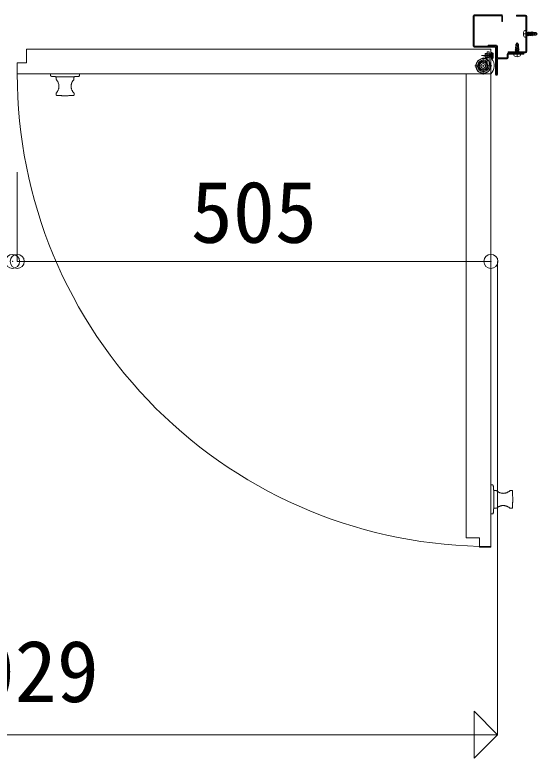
# Model space of a CAD drawing. Units: millimetres at full size, sheet at 1:30; details may follow other scales. Extents: x -6149 to 5151, y -9003 to 3076.
# Drawn here: x -1099 to -543, y -1209 to -416 of the extents above; entities that cross this region are included whole.
import ezdxf
from ezdxf.enums import TextEntityAlignment as Align

# ---------------------------------------------------------------- set-up
doc = ezdxf.new("R2010")
doc.units = ezdxf.units.MM
doc.header["$LTSCALE"] = 30
doc.header["$PDMODE"] = 32
doc.header["$PDSIZE"] = 15
for name, pattern in [('CHAIN1', [8, 5, -1, 1, -1]), ('DASHED3', [4, 3, -1]), ('DOUBLE_CHAIN1', [8.8, 5, -1, 0.6, -0.6, 0.6, -1])]:
    doc.linetypes.add(name, pattern=pattern)
for name, color, linetype, lineweight in [('0-1', 5, 'Continuous', 9), ('0-3', 7, 'DOUBLE_CHAIN1', 9), ('0-6', 7, 'Continuous', 9), ('0-8', 7, 'Continuous', 9), ('8-F', 7, 'Continuous', 9)]:
    doc.layers.add(name, color=color, linetype=linetype, lineweight=lineweight)
doc.styles.add('ＭＳ ゴシック', font='')
doc.styles.get('ＭＳ ゴシック').set_extended_font_data('MS Gothic')

msp = doc.modelspace()

# ---------------------------------------------------------------- linework, layer by layer
at = {"layer": '0-1', "color": 3}
for p, q in [((-579.35, -416.83), (-579.35, -422.83)), ((-580.35, -422.83), (-579.35, -422.83)), ((-574.35, -461.83), (-574.35, -457.83)), ((-573.35, -457.83), (-573.35, -461.83)), ((-556.85, -457.83), (-556.85, -456.83))]:
    msp.add_line(p, q, dxfattribs=at)
at = {"layer": '0-1'}
for p, q in [((-564.55, -416.13), (-564.55, -417.33)), ((-554.95, -416.13), (-564.55, -416.13)), ((-554.55, -417.33), (-564.55, -417.33)), ((-554.55, -455.13), (-554.55, -417.33)), ((-554.55, -417.73), (-554.55, -455.13)), ((-553.35, -454.73), (-553.35, -417.33)), ((-553.35, -417.33), (-553.35, -454.73)), ((-553.35, -435.07), (-554.55, -436.27)), ((-573.35, -455.13), (-554.55, -455.13)), ((-573.35, -456.33), (-573.35, -455.13)), ((-573.35, -455.13), (-573.35, -456.33)), ((-554.55, -455.13), (-573.35, -455.13)), ((-573.35, -456.33), (-554.95, -456.33)), ((-554.95, -456.33), (-573.35, -456.33)), ((-557.45, -455.13), (-556.25, -456.33))]:
    msp.add_line(p, q, dxfattribs=at)
at = {"layer": '0-1', "color": 7}
for p, q in [((-542.55, -436.14), (-557.15, -436.14)), ((-542.55, -436.14), (-557.15, -436.14)), ((-554.55, -432.64), (-555.53, -432.64)), ((-554.55, -432.64), (-555.53, -432.64)), ((-555.53, -439.64), (-554.55, -439.64)), ((-555.53, -439.64), (-554.55, -439.64)), ((-563.85, -445.83), (-563.85, -460.43)), ((-563.85, -445.83), (-563.85, -460.43)), ((-567.35, -457.83), (-567.35, -458.81)), ((-567.35, -457.83), (-567.35, -458.81)), ((-560.35, -458.81), (-560.35, -457.83)), ((-560.35, -458.81), (-560.35, -457.83)), ((-584.84, -1183.83), (-609.84, -1208.83))]:
    msp.add_line(p, q, dxfattribs=at)
at = {"layer": '0-1', "color": 7, "linetype": 'DOUBLE_CHAIN1'}
for p, q in [((-554.55, -434.14), (-553.71, -434.14)), ((-554.55, -434.14), (-553.71, -434.14)), ((-554.55, -436.14), (-553.55, -436.14)), ((-554.55, -436.14), (-553.55, -436.14)), ((-553.71, -434.14), (-553.71, -438.14)), ((-553.71, -434.14), (-553.71, -438.14)), ((-552.01, -434.64), (-553.71, -434.64)), ((-552.01, -434.64), (-553.71, -434.64)), ((-552.85, -434.64), (-552.44, -437.76)), ((-552.85, -434.64), (-552.44, -437.76)), ((-551.85, -434.04), (-552.02, -434.52)), ((-551.85, -434.04), (-552.02, -434.52)), ((-552.02, -434.52), (-551.61, -437.64)), ((-552.02, -434.52), (-551.61, -437.64)), ((-551.11, -438.24), (-551.85, -434.04)), ((-551.11, -438.24), (-551.85, -434.04)), ((-550.51, -434.64), (-551.35, -434.64)), ((-550.51, -434.64), (-551.35, -434.64)), ((-550.35, -434.04), (-550.52, -434.52)), ((-550.35, -434.04), (-550.52, -434.52)), ((-550.52, -434.52), (-550.11, -437.64)), ((-550.52, -434.52), (-550.11, -437.64)), ((-549.61, -438.24), (-550.35, -434.04)), ((-549.61, -438.24), (-550.35, -434.04)), ((-549.01, -434.64), (-549.85, -434.64)), ((-549.01, -434.64), (-549.85, -434.64)), ((-548.85, -434.04), (-549.02, -434.52)), ((-548.85, -434.04), (-549.02, -434.52)), ((-549.02, -434.52), (-548.61, -437.64)), ((-549.02, -434.52), (-548.61, -437.64)), ((-548.11, -438.24), (-548.85, -434.04)), ((-548.11, -438.24), (-548.85, -434.04)), ((-547.51, -434.64), (-548.35, -434.64)), ((-547.51, -434.64), (-548.35, -434.64)), ((-547.35, -434.04), (-547.52, -434.52)), ((-547.35, -434.04), (-547.52, -434.52)), ((-547.52, -434.52), (-547.11, -437.64)), ((-547.52, -434.52), (-547.11, -437.64)), ((-547.11, -437.64), (-547.35, -434.04)), ((-547.35, -434.04), (-546.85, -434.64)), ((-547.11, -437.64), (-547.35, -434.04)), ((-547.35, -434.04), (-546.85, -434.64)), ((-546.85, -434.64), (-547.11, -437.64)), ((-546.85, -434.64), (-547.11, -437.64)), ((-544.05, -434.64), (-546.85, -434.64)), ((-544.05, -434.64), (-546.85, -434.64)), ((-542.55, -436.14), (-544.05, -434.64)), ((-542.55, -436.14), (-544.05, -434.64)), ((-542.55, -436.14), (-544.05, -437.64)), ((-542.55, -436.14), (-544.05, -437.64)), ((-553.71, -438.14), (-554.55, -438.14)), ((-553.71, -438.14), (-554.55, -438.14)), ((-553.11, -437.64), (-553.71, -437.64)), ((-553.11, -437.64), (-553.71, -437.64)), ((-552.61, -438.24), (-553.11, -437.64)), ((-552.61, -438.24), (-553.11, -437.64)), ((-552.61, -438.24), (-552.44, -437.76)), ((-552.61, -438.24), (-552.44, -437.76)), ((-551.61, -437.64), (-552.45, -437.64)), ((-551.61, -437.64), (-552.45, -437.64)), ((-551.11, -438.24), (-551.61, -437.64)), ((-551.11, -438.24), (-551.61, -437.64)), ((-551.11, -438.24), (-550.94, -437.76)), ((-551.11, -438.24), (-550.94, -437.76)), ((-550.11, -437.64), (-550.95, -437.64)), ((-550.11, -437.64), (-550.95, -437.64)), ((-549.61, -438.24), (-550.11, -437.64)), ((-549.61, -438.24), (-550.11, -437.64)), ((-549.61, -438.24), (-549.44, -437.76)), ((-549.61, -438.24), (-549.44, -437.76)), ((-548.61, -437.64), (-549.45, -437.64)), ((-548.61, -437.64), (-549.45, -437.64)), ((-548.11, -438.24), (-548.61, -437.64)), ((-548.11, -438.24), (-548.61, -437.64)), ((-548.11, -438.24), (-547.94, -437.76)), ((-548.11, -438.24), (-547.94, -437.76)), ((-547.11, -437.64), (-547.95, -437.64)), ((-547.11, -437.64), (-547.95, -437.64)), ((-544.05, -437.64), (-547.11, -437.64)), ((-544.05, -437.64), (-547.11, -437.64)), ((-565.94, -450.63), (-565.35, -450.13)), ((-565.94, -450.63), (-565.35, -450.13)), ((-562.35, -450.39), (-565.94, -450.63)), ((-562.35, -450.39), (-565.94, -450.63)), ((-565.94, -450.63), (-565.47, -450.8)), ((-565.94, -450.63), (-565.47, -450.8)), ((-561.75, -451.39), (-565.94, -452.13)), ((-561.75, -451.39), (-565.94, -452.13)), ((-565.47, -450.8), (-562.35, -450.39)), ((-565.47, -450.8), (-562.35, -450.39)), ((-565.47, -452.3), (-562.35, -451.89)), ((-565.47, -452.3), (-562.35, -451.89)), ((-563.85, -445.83), (-565.35, -447.33)), ((-563.85, -445.83), (-565.35, -447.33)), ((-565.35, -447.33), (-565.35, -450.13)), ((-565.35, -447.33), (-565.35, -450.13)), ((-565.35, -450.13), (-562.35, -450.39)), ((-565.35, -450.13), (-562.35, -450.39)), ((-565.35, -450.79), (-565.35, -451.63)), ((-565.35, -450.79), (-565.35, -451.63)), ((-563.85, -445.83), (-562.35, -447.33)), ((-563.85, -445.83), (-562.35, -447.33)), ((-562.35, -447.33), (-562.35, -450.39)), ((-562.35, -447.33), (-562.35, -450.39)), ((-562.35, -450.39), (-562.35, -451.23)), ((-562.35, -450.39), (-562.35, -451.23)), ((-561.75, -451.39), (-562.35, -451.89)), ((-561.75, -451.39), (-562.35, -451.89)), ((-562.35, -451.89), (-562.35, -452.73)), ((-562.35, -451.89), (-562.35, -452.73)), ((-561.75, -451.39), (-562.23, -451.21)), ((-561.75, -451.39), (-562.23, -451.21)), ((-565.94, -452.13), (-565.47, -452.3)), ((-565.94, -452.13), (-565.47, -452.3)), ((-561.75, -452.89), (-565.94, -453.63)), ((-561.75, -452.89), (-565.94, -453.63)), ((-565.94, -453.63), (-565.47, -453.8)), ((-565.94, -453.63), (-565.47, -453.8)), ((-561.75, -454.39), (-565.94, -455.13)), ((-561.75, -454.39), (-565.94, -455.13)), ((-565.94, -455.13), (-565.47, -455.3)), ((-565.94, -455.13), (-565.47, -455.3)), ((-565.85, -456.99), (-561.85, -456.99)), ((-565.85, -457.83), (-565.85, -456.99)), ((-565.85, -456.99), (-561.85, -456.99)), ((-565.85, -457.83), (-565.85, -456.99)), ((-565.47, -453.8), (-562.35, -453.39)), ((-565.47, -453.8), (-562.35, -453.39)), ((-565.47, -455.3), (-562.35, -454.89)), ((-565.47, -455.3), (-562.35, -454.89)), ((-565.35, -452.29), (-565.35, -453.13)), ((-565.35, -452.29), (-565.35, -453.13)), ((-565.35, -453.79), (-565.35, -454.63)), ((-565.35, -453.79), (-565.35, -454.63)), ((-565.35, -455.29), (-565.35, -456.99)), ((-565.35, -455.29), (-565.35, -456.99)), ((-565.35, -456.13), (-562.23, -455.71)), ((-565.35, -456.13), (-562.23, -455.71)), ((-563.85, -457.83), (-563.85, -456.83)), ((-563.85, -457.83), (-563.85, -456.83)), ((-561.75, -452.89), (-562.35, -453.39)), ((-561.75, -452.89), (-562.35, -453.39)), ((-562.35, -453.39), (-562.35, -454.23)), ((-562.35, -453.39), (-562.35, -454.23)), ((-561.75, -454.39), (-562.35, -454.89)), ((-561.75, -454.39), (-562.35, -454.89)), ((-562.35, -454.89), (-562.35, -455.73)), ((-562.35, -454.89), (-562.35, -455.73)), ((-561.75, -455.89), (-562.35, -456.39)), ((-561.75, -455.89), (-562.35, -456.39)), ((-562.35, -456.39), (-562.35, -456.99)), ((-562.35, -456.39), (-562.35, -456.99)), ((-561.75, -452.89), (-562.23, -452.71)), ((-561.75, -452.89), (-562.23, -452.71)), ((-561.75, -454.39), (-562.23, -454.21)), ((-561.75, -454.39), (-562.23, -454.21)), ((-561.75, -455.89), (-562.23, -455.71)), ((-561.75, -455.89), (-562.23, -455.71)), ((-561.85, -456.99), (-561.85, -457.83)), ((-561.85, -456.99), (-561.85, -457.83))]:
    msp.add_line(p, q, dxfattribs=at)
for points in [[(-553.11, -437.64), (-552.85, -434.64), (-552.61, -438.24)], [(-553.11, -437.64), (-552.85, -434.64), (-552.61, -438.24)], [(-551.85, -434.04), (-551.35, -434.64), (-550.94, -437.76)], [(-551.85, -434.04), (-551.35, -434.64), (-550.94, -437.76)], [(-550.35, -434.04), (-549.85, -434.64), (-549.44, -437.76)], [(-550.35, -434.04), (-549.85, -434.64), (-549.44, -437.76)], [(-548.85, -434.04), (-548.35, -434.64), (-547.94, -437.76)], [(-548.85, -434.04), (-548.35, -434.64), (-547.94, -437.76)], [(-565.94, -452.13), (-565.35, -451.63), (-562.23, -451.21)], [(-565.94, -452.13), (-565.35, -451.63), (-562.23, -451.21)], [(-565.94, -453.63), (-565.35, -453.13), (-562.23, -452.71)], [(-565.94, -453.63), (-565.35, -453.13), (-562.23, -452.71)], [(-565.94, -455.13), (-565.35, -454.63), (-562.23, -454.21)], [(-565.94, -455.13), (-565.35, -454.63), (-562.23, -454.21)], [(-562.35, -456.39), (-565.35, -456.13), (-561.75, -455.89)], [(-562.35, -456.39), (-565.35, -456.13), (-561.75, -455.89)]]:
    msp.add_lwpolyline(points, dxfattribs=at)
at = {"layer": '0-1', "color": 3}
for centre, start, end in [((-580.35, -416.83), 0, 90), ((-574.35, -461.83), 270, 0)]:
    msp.add_arc(centre, 1, start, end, dxfattribs=at)
at = {"layer": '0-1'}
for centre, start, end in [((-554.95, -417.73), 0, 90), ((-554.95, -454.73), 270, 0), ((-554.95, -454.73), 270, 0)]:
    msp.add_arc(centre, 1.6, start, end, dxfattribs=at)
at = {"layer": '0-1', "color": 7}
for centre, radius, start, end in [((-548.15, -436.14), 9, 163.39844, 196.60155), ((-548.15, -436.14), 9, 163.39844, 196.60155), ((-555.53, -433.94), 1.3, 89.99998, 163.39844), ((-555.53, -433.94), 1.3, 89.99998, 163.39844), ((-555.53, -438.34), 1.3, 196.60155, 270), ((-555.53, -438.34), 1.3, 196.60155, 270), ((-566.05, -458.81), 1.3, 179.99998, 253.39844), ((-566.05, -458.81), 1.3, 179.99998, 253.39844), ((-561.65, -458.81), 1.3, 286.60155, 0), ((-561.65, -458.81), 1.3, 286.60155, 0), ((-563.85, -451.43), 9, 253.39844, 286.60155), ((-563.85, -451.43), 9, 253.39844, 286.60155)]:
    msp.add_arc(centre, radius, start, end, dxfattribs=at)
at = {"layer": '0-1', "color": 7, "linetype": 'DOUBLE_CHAIN1'}
for centre, radius, start, end in [((-545.05, -436.38), 0.797, 124.45917, 210.05873), ((-545.05, -436.38), 0.797, 124.45917, 210.05873), ((-545.39, -435.89), 0.2, 61.42154, 124.45741), ((-545.39, -435.89), 0.2, 61.42154, 124.45741), ((-542.44, -430.48), 5.96, 241.42342, 266.26105), ((-542.44, -430.48), 5.96, 241.42342, 266.26105), ((-542.66, -435), 1.44, 165.49185, 262.98375), ((-542.66, -435), 1.44, 165.49185, 262.98375), ((-543.92, -435.28), 2.36, 219.32758, 266.78642), ((-543.92, -435.28), 2.36, 219.32758, 266.78642), ((-564.99, -445.94), 1.44, 255.49185, 352.98375), ((-564.99, -445.94), 1.44, 255.49185, 352.98375), ((-564.1, -448.67), 0.2, 151.42154, 214.45741), ((-564.1, -448.67), 0.2, 151.42154, 214.45741), ((-569.51, -445.72), 5.96, 331.42342, 356.26105), ((-569.51, -445.72), 5.96, 331.42342, 356.26105), ((-563.61, -448.33), 0.797, 214.45917, 300.05873), ((-563.61, -448.33), 0.797, 214.45917, 300.05873), ((-564.7, -447.19), 2.36, 309.32758, 356.78642), ((-564.7, -447.19), 2.36, 309.32758, 356.78642)]:
    msp.add_arc(centre, radius, start, end, dxfattribs=at)
at = {"layer": '0-3', "color": 3, "linetype": 'Continuous'}
for p, q in [((-610.85, -449.33), (-610.85, -416.83)), ((-609.85, -415.83), (-580.35, -415.83)), ((-609.85, -449.33), (-609.85, -416.83)), ((-609.85, -416.83), (-580.35, -416.83)), ((-596.75, -415.83), (-595.75, -416.83)), ((-580.35, -416.83), (-580.35, -422.83)), ((-586.85, -449.33), (-609.85, -449.33)), ((-586.85, -450.33), (-609.85, -450.33)), ((-585.85, -449.33), (-594.85, -449.33)), ((-592.28, -448.33), (-591.28, -449.33)), ((-587.79, -448.33), (-586.79, -449.33)), ((-586.85, -479.33), (-586.85, -450.33)), ((-585.85, -461.83), (-585.85, -449.33)), ((-585.85, -450.27), (-584.85, -451.27)), ((-585.85, -479.33), (-585.85, -450.33)), ((-584.85, -461.83), (-584.85, -449.33)), ((-1086.85, -466.83), (-1086.85, -452.53)), ((-591.85, -452.53), (-1086.85, -452.53)), ((-597.85, -456.93), (-595.85, -456.93)), ((-597.85, -456.93), (-597.85, -461.93)), ((-595.85, -455.43), (-595.85, -457.43)), ((-593.85, -455.43), (-595.85, -455.43)), ((-595.85, -461.33), (-595.85, -457.33)), ((-595.85, -457.43), (-595.85, -470.33)), ((-595.85, -457.76), (-593.25, -457.76)), ((-593.85, -457.43), (-593.85, -455.43)), ((-593.85, -457.43), (-593.85, -470.33)), ((-592.55, -457.54), (-593.25, -457.76)), ((-592.05, -457.54), (-592.55, -457.54)), ((-591.85, -478.83), (-591.85, -452.53)), ((-591.85, -462.83), (-591.85, -455.83)), ((-589.59, -461.79), (-589.59, -456.86)), ((-589.51, -457.23), (-589.5, -457.23)), ((-589.51, -458.86), (-589.34, -458.86)), ((-589.34, -459.79), (-589.51, -459.79)), ((-585.85, -454.76), (-584.85, -455.76)), ((-585.85, -459.25), (-584.85, -460.25)), ((-574.35, -457.83), (-574.35, -461.83)), ((-574.24, -457.38), (-573.35, -458.28)), ((-573.35, -457.83), (-556.85, -457.83)), ((-573.35, -461.83), (-573.35, -457.83)), ((-570.31, -456.83), (-569.31, -457.83)), ((-565.82, -456.83), (-564.82, -457.83)), ((-561.33, -456.83), (-560.33, -457.83)), ((-1096.85, -466.83), (-1086.85, -466.83)), ((-1096.85, -478.83), (-1096.85, -466.83)), ((-595.85, -461.93), (-597.85, -461.93)), ((-597.33, -467.17), (-596.05, -465.64)), ((-595.85, -460.9), (-593.25, -460.9)), ((-595.85, -461.33), (-593.25, -461.33)), ((-592.55, -461.11), (-593.25, -460.9)), ((-593.25, -461.33), (-592.55, -461.11)), ((-591.85, -462.83), (-590.73, -462.73)), ((-589.5, -461.43), (-589.51, -461.43)), ((-584.85, -462.83), (-585.85, -462.83)), ((-574.35, -461.83), (-584.85, -461.83)), ((-574.35, -462.83), (-584.85, -462.83)), ((-584.84, -462.83), (-584.84, -475.33)), ((-583.27, -461.83), (-582.27, -462.83)), ((-578.78, -461.83), (-577.78, -462.83)), ((-574.35, -461.77), (-573.61, -462.5)), ((-586.85, -470.63), (-585.85, -471.63)), ((-585.84, -473.33), (-585.84, -479.33)), ((-584.84, -473.33), (-585.84, -473.33)), ((-584.84, -473.33), (-584.84, -479.33)), ((-591.85, -478.83), (-1096.85, -478.83)), ((-591.85, -478.83), (-618.15, -478.83)), ((-618.15, -478.83), (-618.15, -973.83)), ((-592, -478.83), (-591.69, -478.83)), ((-591.85, -478.67), (-591.85, -478.98)), ((-591.85, -478.83), (-591.85, -983.83)), ((-585.84, -479.33), (-585.85, -479.33)), ((-585.84, -480.33), (-585.85, -480.33)), ((-603.85, -973.83), (-618.15, -973.83)), ((-603.85, -983.83), (-603.85, -973.83)), ((-591.85, -983.83), (-603.85, -983.83))]:
    msp.add_line(p, q, dxfattribs=at)
at = {"layer": '0-3', "color": 3, "linetype": 'CHAIN1'}
for p, q in [((-601.82, -459.33), (-590.8, -459.33)), ((-599.85, -459.43), (-591.85, -459.43)), ((-588.92, -459.33), (-596.18, -459.33)), ((-599.95, -468.33), (-599.95, -461.33)), ((-599.95, -468.33), (-599.95, -463.23)), ((-601.95, -470.33), (-608.95, -470.33)), ((-601.95, -470.33), (-607.05, -470.33)), ((-599.95, -470.33), (-600.95, -470.33)), ((-599.95, -470.33), (-600.95, -470.33)), ((-599.95, -470.33), (-599.95, -469.33)), ((-599.95, -470.33), (-599.95, -469.33)), ((-599.95, -470.33), (-599.95, -471.33)), ((-599.95, -470.33), (-598.95, -470.33)), ((-599.95, -470.33), (-599.95, -471.33)), ((-599.95, -470.33), (-598.95, -470.33)), ((-599.95, -472.33), (-599.95, -477.43)), ((-599.95, -472.33), (-599.95, -479.33)), ((-597.95, -470.33), (-592.85, -470.33)), ((-597.95, -470.33), (-590.95, -470.33))]:
    msp.add_line(p, q, dxfattribs=at)
at = {"layer": '0-3', "color": 3, "linetype": 'DASHED3'}
for p, q in [((-597.85, -457.43), (-593.85, -457.43)), ((-597.85, -457.78), (-593.85, -457.78)), ((-590.55, -457.23), (-589.51, -457.23)), ((-590.55, -461.43), (-590.55, -457.23)), ((-590.55, -458.16), (-589.34, -458.16)), ((-590.55, -458.86), (-589.51, -458.86)), ((-590.55, -459.79), (-589.51, -459.79)), ((-593.85, -461.08), (-597.85, -461.08)), ((-593.85, -461.43), (-597.85, -461.43)), ((-590.55, -460.49), (-589.34, -460.49)), ((-590.55, -461.43), (-589.51, -461.43))]:
    msp.add_line(p, q, dxfattribs=at)
at = {"layer": '0-3', "color": 4}
for p, q in [((-1061.35, -478.83), (-1030.35, -478.83)), ((-1061.35, -480.39), (-1061.35, -478.83)), ((-1055.4, -481.83), (-1036.3, -481.83)), ((-1055.25, -484.65), (-1055.25, -481.83)), ((-1036.45, -484.65), (-1036.45, -481.83)), ((-1030.35, -480.39), (-1030.35, -478.83)), ((-1055.25, -499.34), (-1055.25, -501.33)), ((-1036.3, -499.34), (-1036.3, -501.33)), ((-591.85, -948.33), (-591.85, -917.33)), ((-590.28, -917.33), (-591.85, -917.33)), ((-588.85, -942.38), (-588.85, -923.28)), ((-586.03, -923.43), (-588.85, -923.43)), ((-571.34, -923.28), (-569.35, -923.28)), ((-586.03, -942.23), (-588.85, -942.23)), ((-571.34, -942.23), (-569.35, -942.23)), ((-590.28, -948.33), (-591.85, -948.33))]:
    msp.add_line(p, q, dxfattribs=at)
at = {"layer": '0-3', "color": 3, "linetype": 'Continuous'}
for points in [[(-585.85, -448.33), (-594.85, -448.33), (-594.85, -449.33)], [(-593.25, -461.33), (-593.25, -457.33), (-595.85, -457.33)], [(-592.55, -461.11), (-592.55, -457.54), (-593.25, -457.33)], [(-592.55, -461.11), (-592.05, -461.11), (-592.05, -457.54)], [(-590.73, -462.73), (-590.73, -455.92), (-591.85, -455.83)], [(-589.34, -458.16), (-589.32, -458.28), (-589.31, -458.39), (-589.3, -458.5), (-589.3, -458.59), (-589.3, -458.68), (-589.3, -458.75), (-589.31, -458.8), (-589.32, -458.84), (-589.33, -458.85), (-589.34, -458.86)], [(-589.34, -459.79), (-589.32, -459.8), (-589.31, -459.83), (-589.3, -459.88), (-589.3, -459.94), (-589.3, -460.02), (-589.3, -460.12), (-589.31, -460.22), (-589.32, -460.33), (-589.33, -460.41), (-589.34, -460.49)], [(-573.35, -456.83), (-556.85, -456.83), (-556.85, -457.83)]]:
    msp.add_lwpolyline(points, dxfattribs=at)
for radius in [8, 7.7, 5, 4, 2.5]:
    msp.add_circle((-599.95, -470.33), radius, dxfattribs=at)
for centre, radius, start, end in [((-609.85, -416.83), 1, 90, 180), ((-609.85, -449.33), 1, 180, 270), ((-586.85, -450.33), 1, 0, 90), ((-585.85, -449.33), 1, 0, 90), ((-592.05, -457.34), 0.2, 270, 0), ((-590.84, -457.22), 1.3, 15.88085, 85), ((-598.25, -459.33), 9, 13.4934, 15.88085), ((-598.25, -459.33), 8.99, 7.45828, 13.51192), ((-598.25, -459.33), 8.75, 356.94332, 3.05668), ((-573.35, -457.83), 1, 90, 180), ((-573.35, -457.83), 1, 90, 180), ((-599.95, -470.33), 6.1, 50.25706, 0), ((-599.95, -470.33), 4.1, 50.25706, 0), ((-592.05, -461.31), 0.2, 360, 90), ((-599.95, -470.33), 11.74, 313.61972, 40.18434), ((-590.84, -461.43), 1.3, 275, 344.11915), ((-598.25, -459.33), 9, 344.11915, 346.5066), ((-598.25, -459.33), 8.99, 346.48808, 352.54172), ((-584.85, -461.83), 1, 180, 270), ((-574.35, -461.83), 1, 270, 0), ((-592.65, -478.83), 504.2, 180, 270.09077), ((-592.45, -478.23), 0.6, 270, 0), ((-585.85, -479.33), 1, 180, 270), ((-585.84, -479.33), 1, 270, 0)]:
    msp.add_arc(centre, radius, start, end, dxfattribs=at)
at = {"layer": '0-3', "color": 4}
for centre, radius, start, end in [((-1060.35, -480.39), 1, 180, 264.01359), ((-1045.85, -342.15), 140, 264.01359, 266.08857), ((-1045.85, -342.15), 140, 273.91143, 275.98917), ((-1031.35, -480.39), 1, 275.98917, 0), ((-1054.75, -484.65), 0.5, 180, 223.08896), ((-1062.6, -491.99), 10.25, 316.91104, 43.08896), ((-1029.1, -491.99), 10.25, 136.91104, 223.08896), ((-1036.95, -484.65), 0.5, 316.91104, 0), ((-1054.75, -499.34), 0.5, 136.91104, 180), ((-1036.8, -499.34), 0.5, 0, 43.08896), ((-1054.75, -501.33), 0.5, 180, 266.80127), ((-1045.85, -342.08), 160, 266.80127, 270.02626), ((-1045.7, -342.08), 160, 269.97374, 273.19873), ((-1036.8, -501.33), 0.5, 273.19873, 0), ((-590.28, -918.33), 1, 5.98917, 90), ((-728.52, -932.83), 140, 3.91143, 5.98917), ((-586.03, -923.93), 0.5, 46.91104, 90), ((-578.68, -916.07), 10.25, 226.91104, 313.08896), ((-571.34, -923.78), 0.5, 90, 133.08896), ((-569.35, -923.78), 0.5, 3.19873, 90), ((-728.6, -932.68), 160, 359.97374, 3.19873), ((-728.6, -932.83), 160, 356.80127, 0.02626), ((-728.52, -932.83), 140, 354.01359, 356.08857), ((-586.03, -941.73), 0.5, 270, 313.08896), ((-578.68, -949.58), 10.25, 46.91104, 133.08896), ((-571.34, -941.73), 0.5, 226.91104, 270), ((-569.35, -941.73), 0.5, 270, 356.80127), ((-590.28, -947.33), 1, 270, 354.01359)]:
    msp.add_arc(centre, radius, start, end, dxfattribs=at)
at = {"layer": '0-6'}
msp.add_line((-584.84, -1183.83), (-1613.86, -1183.83), dxfattribs=at)
at = {"layer": '0-8'}
for p, q in [((-591.85, -678.83), (-591.85, -578.83)), ((-1096.85, -678.83), (-1096.85, -583.8)), ((-584.84, -1183.83), (-584.84, -678.83)), ((-609.84, -1158.83), (-609.84, -1208.83)), ((-584.84, -1183.83), (-609.84, -1158.83))]:
    msp.add_line(p, q, dxfattribs=at)
for p in [(-1101.85, -678.83), (-1096.85, -678.83), (-591.85, -678.83)]:
    msp.add_point(p, dxfattribs=at)
at = {"layer": '8-F'}
msp.add_line((-591.85, -678.83), (-1096.85, -678.83), dxfattribs=at)

# ---------------------------------------------------------------- texts
at = {"layer": '0-8', "style": 'ＭＳ ゴシック'}
for s, p in [('505', (-911.85, -678.83)), ('1029', (-1189.35, -1168.83))]:
    msp.add_text(s, height=65.98, dxfattribs=at).set_placement(p, align=Align.BOTTOM_LEFT)

doc.saveas('drawing.dxf')
